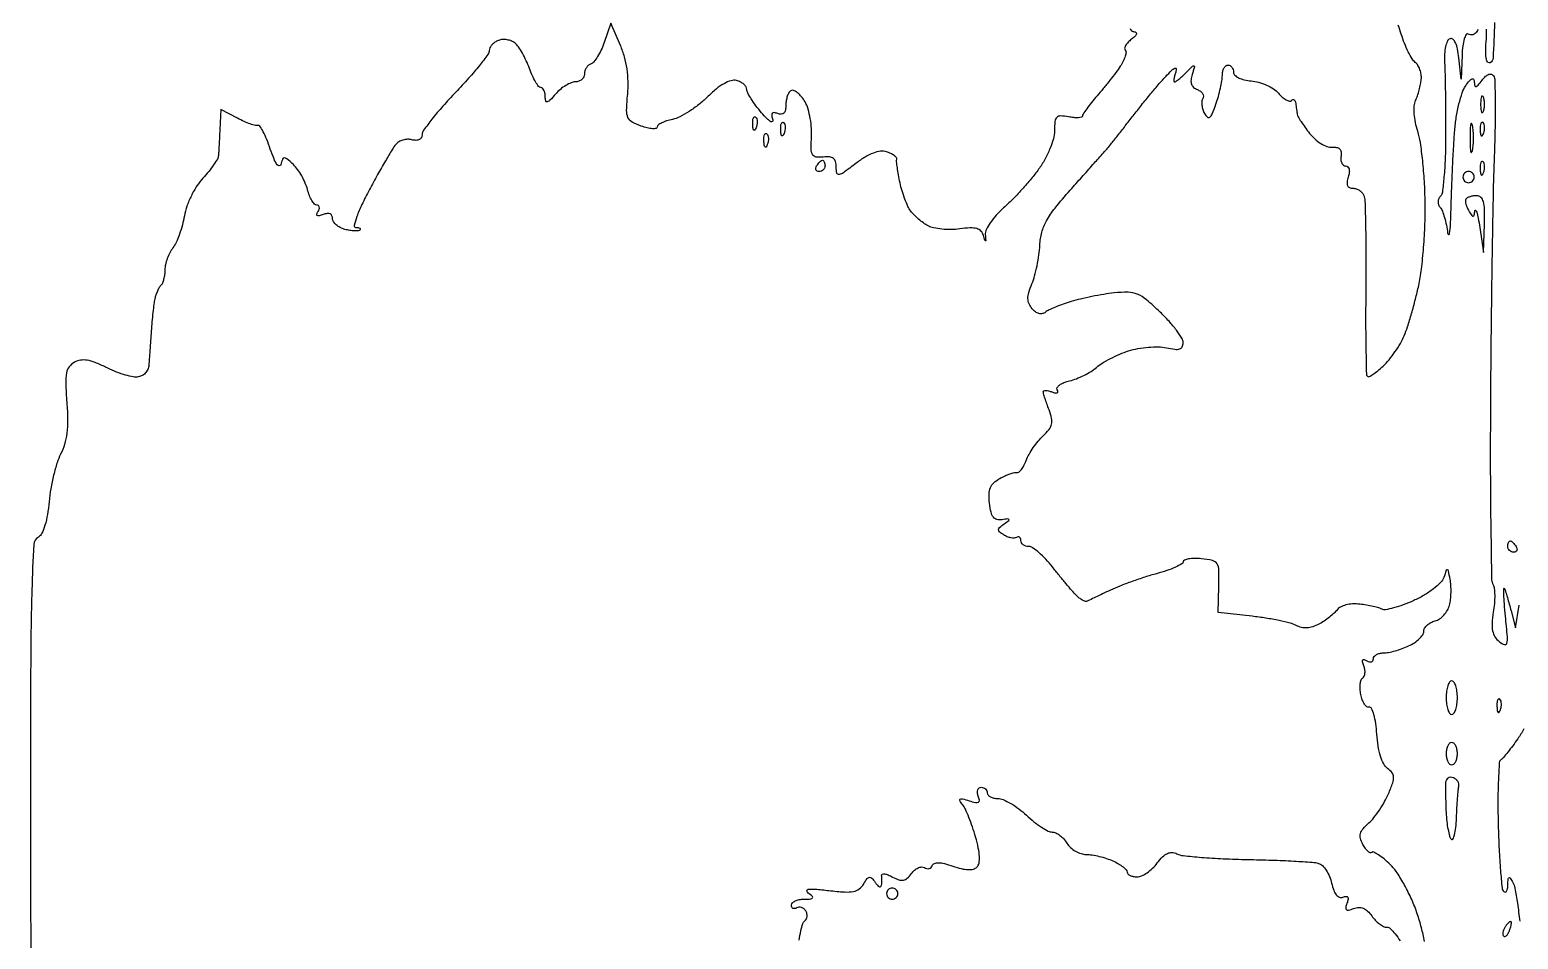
# Model space of a CAD drawing. Extents: x 0 to 102, y 0 to 135.
# Drawn here: x -0.01 to 22.49, y 35.6 to 49.35 of the extents above; entities that cross this region are included whole.
import ezdxf

# ---------------------------------------------------------------- set-up
doc = ezdxf.new("R2010")
doc.units = 0
doc.header["$MEASUREMENT"] = 0

msp = doc.modelspace()

# ---------------------------------------------------------------- linework, layer by layer
for points in [[(16.627533, 49.369774, 0.206548), (16.647213, 49.334157, 0.159505), (16.689444, 49.319109, -0.169193), (16.717541, 49.308496, -0.319056), (16.723406, 49.286154, -0.112465), (16.699818, 49.250537, -0.028105), (16.646365, 49.204994, 0.038232), (16.593972, 49.158493, 0.061664), (16.558139, 49.110895, 0.086959), (16.543117, 49.069569, 0.244868), (16.552075, 49.041125, -0.226092), (16.563778, 49.008113, -0.049371), (16.5513, 48.947395, -0.042244), (16.521262, 48.873431, -0.029516), (16.475793, 48.79569, -0.013273), (16.410985, 48.703904, -0.005712), (16.319952, 48.584837, -0.005647), (16.220085, 48.46019, -0.007432), (16.126036, 48.3489, 0.009357), (16.041357, 48.24791, 0.013138), (15.969904, 48.154461, 0.009396), (15.914443, 48.074725, 0.147797), (15.904903, 48.043382, -0.344049), (15.891273, 48.025989, -0.047548), (15.842702, 48.018732, -0.038244), (15.774399, 48.020314, -0.022323), (15.6933, 48.032094, 0.036558), (15.574932, 48.045863, 0.209443), (15.517367, 48.023522, 0.174453), (15.488646, 47.962871, 0.024209), (15.4818, 47.821556, -0.068007), (15.465302, 47.700822, -0.029789), (15.412679, 47.547774, -0.028417), (15.335555, 47.387109, -0.030781), (15.242518, 47.240643, -0.01682), (15.12985, 47.0958, -0.010368), (14.988202, 46.932813, -0.010394), (14.841313, 46.77733, -0.018299), (14.712776, 46.656034, 0.028781), (14.602596, 46.547607, 0.033612), (14.511613, 46.432453, 0.035787), (14.449632, 46.326651, 0.13813), (14.435847, 46.252525, -0.001742), (14.443532, 46.164593, -0.339004), (14.439007, 46.157534, -0.427851), (14.432492, 46.160773, -0.001922), (14.407551, 46.242289, 0.120336), (14.369693, 46.306519, 0.134865), (14.307918, 46.342761, 0.078588), (14.209011, 46.353244, 0.020522), (14.049497, 46.33848, -0.030518), (13.916532, 46.328848, -0.027454), (13.778549, 46.334867, -0.028484), (13.655335, 46.354175, -0.073369), (13.571185, 46.385741, -0.030113), (13.501842, 46.429755, -0.019772), (13.427411, 46.488156, -0.019908), (13.359215, 46.551009, -0.03576), (13.30935, 46.608459, -0.052056), (13.266702, 46.679714, -0.018444), (13.220531, 46.789398, -0.018074), (13.178329, 46.914479, -0.02028), (13.147061, 47.0376, -0.007403), (13.124025, 47.155255, -0.009582), (13.10657, 47.263845, -0.007611), (13.095146, 47.354771, -0.080509), (13.097042, 47.391994, 0.234799), (13.090397, 47.418053, 0.058605), (13.057067, 47.448659, 0.047445), (13.006109, 47.478579, 0.032202), (12.943374, 47.503035, 0.107117), (12.852426, 47.511602, 0.060002), (12.744037, 47.48515, 0.047128), (12.619594, 47.424512, 0.026006), (12.479792, 47.32895, -0.005581), (12.291206, 47.188409, -0.112034), (12.225789, 47.160277, -0.403748), (12.192463, 47.182325, -0.054772), (12.1824, 47.273909, 0.063963), (12.171971, 47.3551, 0.166262), (12.139852, 47.403592, 0.146423), (12.081549, 47.425904, 0.046045), (11.987165, 47.42427, -0.058115), (11.878505, 47.425005, -0.239428), (11.825596, 47.460651, -0.126656), (11.804037, 47.543039, -0.013109), (11.808534, 47.74519, 0.034314), (11.805603, 47.890673, 0.028502), (11.783118, 48.043874, 0.029446), (11.74601, 48.182479, 0.064985), (11.698414, 48.280945, 0.036418), (11.644379, 48.351607, 0.05424), (11.586784, 48.403856, 0.07019), (11.534361, 48.4317, 0.229316), (11.496346, 48.427781, 0.125569), (11.467396, 48.397769, 0.046874), (11.443133, 48.343999, 0.042733), (11.426569, 48.27769, 0.039866), (11.421, 48.207956, -0.048014), (11.413858, 48.133749, -0.14575), (11.390628, 48.089278, -0.196853), (11.352001, 48.072433, -0.097533), (11.298408, 48.08174, 0.058192), (11.244639, 48.095479, 0.267422), (11.215997, 48.083748, 0.20948), (11.207414, 48.049636, 0.038378), (11.223442, 47.985042, -0.295452), (11.21695, 47.960097, -0.341107), (11.193013, 47.958078, -0.056583), (11.134203, 48.006256, -0.015385), (11.052976, 48.0951, -0.016508), (10.969254, 48.1993, -0.019991), (10.898056, 48.302512, -0.018995), (10.845671, 48.392764, -0.114547), (10.831842, 48.444783, 0.136823), (10.819423, 48.484416, 0.069461), (10.784918, 48.524209, 0.060872), (10.734893, 48.558153, 0.054754), (10.676372, 48.580527, 0.138298), (10.593367, 48.578943, 0.054516), (10.487278, 48.533733, 0.042973), (10.365171, 48.450613, 0.024437), (10.232222, 48.331052, -0.027846), (10.103448, 48.216823, -0.024799), (9.957852, 48.112805, -0.025599), (9.817391, 48.032462, -0.067018), (9.70785, 47.994383, 0.027031), (9.618739, 47.971177, 0.039272), (9.543541, 47.940502, 0.044769), (9.490153, 47.907379, 0.235732), (9.4752, 47.877426, -0.357552), (9.458156, 47.856638, -0.064313), (9.404402, 47.852934, -0.044532), (9.326625, 47.864582, -0.024447), (9.234186, 47.89182, -0.042135), (9.095409, 47.953735, -0.167883), (9.033866, 48.021918, -0.110155), (9.013853, 48.130559, -0.013423), (9.029471, 48.373869, 0.029041), (9.03583, 48.567186, 0.030523), (9.01945, 48.756708, 0.031187), (8.980696, 48.938892, 0.033556), (8.920249, 49.1103), (8.774728, 49.4487), (8.674986, 49.157707, -0.025092), (8.629465, 49.043866, -0.030335), (8.575191, 48.94241, -0.031502), (8.520284, 48.864655, -0.143782), (8.475322, 48.833407, 0.097825), (8.437128, 48.811702, 0.070345), (8.404752, 48.774678, 0.06777), (8.382883, 48.728554, 0.077002), (8.3754, 48.68025, -0.114498), (8.364792, 48.634533, -0.100366), (8.334825, 48.595606, -0.093681), (8.290019, 48.569482, -0.085466), (8.237273, 48.5604, 0.098457), (8.173146, 48.547649, 0.039751), (8.093317, 48.506895, 0.037366), (8.011822, 48.447952, 0.038887), (7.941173, 48.378255, -0.010524), (7.854199, 48.282136, -0.139042), (7.813489, 48.257848, -0.426183), (7.790308, 48.271873, -0.05529), (7.7832, 48.335955, 0.046377), (7.778225, 48.389481, 0.066329), (7.763341, 48.434721, 0.086423), (7.74142, 48.46525, 0.196382), (7.715595, 48.4758, -0.234996), (7.683443, 48.491794, -0.027435), (7.637279, 48.560339, -0.028288), (7.588709, 48.653342, -0.019441), (7.543923, 48.763593, 0.021749), (7.495726, 48.880691, 0.021002), (7.437025, 48.994567, 0.021465), (7.376908, 49.090269, 0.068676), (7.326151, 49.145752, 0.076543), (7.272453, 49.177936, 0.05588), (7.20542, 49.196886, 0.055908), (7.135897, 49.200516, 0.076869), (7.074823, 49.187308, 0.058486), (7.022196, 49.159693, 0.059183), (6.977627, 49.120735, 0.065167), (6.947352, 49.07687, 0.119047), (6.9372, 49.034836, -0.162641), (6.916928, 48.974162, -0.008364), (6.788092, 48.808722, -0.012587), (6.624074, 48.615387, -0.008742), (6.4296, 48.405037, 0.010042), (6.235146, 48.193608, 0.014149), (6.071107, 47.996954, 0.010289), (5.944117, 47.828634, 0.157732), (5.922, 47.76027, -0.128971), (5.910622, 47.716893, -0.153121), (5.879872, 47.688023, -0.117392), (5.83089, 47.677262, -0.059653), (5.76804, 47.685902, 0.074352), (5.702395, 47.692976, 0.060708), (5.632604, 47.681545, 0.0622), (5.56939, 47.654231, 0.08906), (5.523179, 47.614532, 0.035), (5.471963, 47.541784, 0.003936), (5.368801, 47.367946, 0.004761), (5.249489, 47.158685, 0.003849), (5.125283, 46.93185, 0.012077), (5.011288, 46.706945, 0.024563), (4.934895, 46.524146, 0.027292), (4.894941, 46.391309, 0.485645), (4.918944, 46.3608, -0.037065), (4.954993, 46.358124, -0.104063), (4.978592, 46.34936, -0.241255), (4.986204, 46.336498, -0.214793), (4.980656, 46.321856, -0.178385), (4.954281, 46.309685, -0.030759), (4.898321, 46.308689, -0.030131), (4.829379, 46.315882, -0.022899), (4.755056, 46.331723, -0.053989), (4.683668, 46.358891, -0.061803), (4.62323, 46.399794, -0.071408), (4.582207, 46.447541, -0.142764), (4.5684, 46.494912, 0.112261), (4.558446, 46.538685, 0.181607), (4.531208, 46.5648, 0.137557), (4.486909, 46.570665, 0.056219), (4.427622, 46.555268, -0.026179), (4.366495, 46.535413, -0.196415), (4.336898, 46.539168, -0.357523), (4.329044, 46.559415, -0.059284), (4.348015, 46.600223, 0.059582), (4.365617, 46.638147, 0.127592), (4.367593, 46.670126, 0.191339), (4.354195, 46.691019, 0.156889), (4.328764, 46.6992, -0.212096), (4.29387, 46.714699, -0.049295), (4.254831, 46.767541, -0.042494), (4.21823, 46.842763, -0.030567), (4.190008, 46.93185, 0.040314), (4.156257, 47.031599, 0.027351), (4.102825, 47.13903, 0.027616), (4.03935, 47.237747, 0.048476), (3.975134, 47.310444, 0.00967), (3.875678, 47.399637, 0.179829), (3.836795, 47.414088, 0.32338), (3.810573, 47.395148, 0.027697), (3.787645, 47.310444, -0.3534), (3.762966, 47.290389, -0.248155), (3.729752, 47.307827, -0.05388), (3.682611, 47.395532, -0.014151), (3.626747, 47.5452, 0.014396), (3.572802, 47.689512, 0.023891), (3.518144, 47.807353, 0.020766), (3.468276, 47.893728, 0.360905), (3.439514, 47.903036, -0.162045), (3.403834, 47.900948, -0.017994), (3.324762, 47.925307, -0.020422), (3.230359, 47.962537, -0.015191), (3.129314, 48.010958), (2.8764, 48.141745), (2.86371, 47.843473, -0.001291), (2.858231, 47.722071, -0.0014), (2.852263, 47.603944, -0.001315), (2.846598, 47.502731, -0.006828), (2.84256, 47.446906, -0.110397), (2.826021, 47.394511, -0.019358), (2.770369, 47.306601, -0.020168), (2.695604, 47.206896, -0.016905), (2.608683, 47.107301, 0.045374), (2.518268, 46.990965, 0.028098), (2.433134, 46.840117, 0.02807), (2.36529, 46.680318, 0.044531), (2.327615, 46.536599, -0.02362), (2.297637, 46.399057, -0.020502), (2.253622, 46.258183, -0.021007), (2.203127, 46.13387, -0.055199), (2.153873, 46.051353, 0.044539), (2.108447, 45.978801, 0.0304), (2.06968, 45.889508, 0.030701), (2.042646, 45.79806, 0.052746), (2.033091, 45.71925, -0.029686), (2.027724, 45.647461, -0.03052), (2.013904, 45.577487, -0.032053), (1.994408, 45.518676, -0.100642), (1.971551, 45.484151, 0.067063), (1.946703, 45.451564, 0.024653), (1.920532, 45.399819, 0.023912), (1.897159, 45.339761, 0.02643), (1.880506, 45.279701, 0.020667), (1.866619, 45.201746, 0.005615), (1.851162, 45.077465, 0.005672), (1.836795, 44.935936, 0.005866), (1.825822, 44.7957, -0.000491), (1.816232, 44.653502, -0.000441), (1.806013, 44.506078, -0.000442), (1.796608, 44.373776, -0.001388), (1.789967, 44.284953, -0.078154), (1.773102, 44.214011, -0.093292), (1.735751, 44.156429, -0.096016), (1.681016, 44.117528, -0.088038), (1.614, 44.100358, -0.072517), (1.530575, 44.106173, -0.021632), (1.406845, 44.138774, -0.0212), (1.269379, 44.18791, -0.021454), (1.137125, 44.248337, 0.022398), (0.980206, 44.319675, 0.055192), (0.858475, 44.353579, 0.075493), (0.75758, 44.354654, 0.088065), (0.666577, 44.324929, 0.110092), (0.587228, 44.25663, 0.113663), (0.545536, 44.161857, 0.056351), (0.533863, 44.007549, 0.009755), (0.550447, 43.714797, -0.016241), (0.56176, 43.455589, -0.032526), (0.550721, 43.250956, -0.040382), (0.516585, 43.082241, -0.050916), (0.457214, 42.9345, 0.044129), (0.403088, 42.804909, 0.017403), (0.35099, 42.618585, 0.017064), (0.30835, 42.412183, 0.020455), (0.282892, 42.215445, -0.019775), (0.258039, 42.021322, -0.032031), (0.219965, 41.859379, -0.036802), (0.173283, 41.738493, -0.155868), (0.120972, 41.682492, 0.257938), (0.049701, 41.567725, 0.005456), (0.022124, 40.87756, 0.006347), (0.004107, 39.774441, 0.000909), (0, 37.515896, 0.001338), (0.004899, 35.68561, 0.003983), (0.0216, 34.431692, 0.000938)], [(21.07582, 35.57116, 0.019291), (21.03007, 35.77813, 0.017236), (20.96701, 35.988994, 0.023941), (20.88319, 36.203237, 0.02045), (20.775166, 36.420344, 0.020948), (20.660457, 36.609777, 0.053593), (20.558077, 36.732955, 0.018264), (20.464728, 36.817125, 0.029533), (20.378856, 36.880814, 0.02969), (20.308534, 36.921055, 0.321924), (20.278059, 36.916059, -0.30514), (20.254195, 36.911394, -0.084134), (20.220248, 36.933016, -0.055268), (20.181632, 36.976571, -0.030896), (20.144377, 37.036906, -0.058872), (20.108741, 37.12776, -0.132029), (20.109209, 37.201279, -0.110031), (20.147406, 37.273225, -0.033971), (20.233798, 37.361402, 0.04185), (20.310673, 37.442375, 0.020654), (20.394834, 37.556722, 0.020337), (20.472913, 37.683358, 0.027916), (20.53183, 37.803471, 0.014955), (20.595555, 37.967621, 0.094865), (20.608983, 38.055731, 0.16014), (20.585071, 38.120133, 0.06668), (20.517348, 38.185087, -0.116653), (20.45938, 38.252916, -0.043221), (20.411481, 38.369935, -0.036141), (20.375616, 38.523187, -0.022961), (20.355172, 38.705417, 0.019631), (20.338244, 38.865943, 0.033156), (20.309969, 38.998208, 0.037229), (20.275803, 39.091422, 0.350846), (20.240349, 39.109441, -0.222885), (20.204086, 39.118082, -0.078639), (20.167085, 39.158499, -0.059348), (20.134887, 39.222553, -0.039608), (20.113117, 39.30181, -0.033318), (20.102831, 39.38552, -0.042751), (20.105141, 39.463053, -0.048645), (20.118381, 39.524435, -0.178757), (20.142451, 39.555228, 0.157751), (20.165127, 39.581917, 0.075159), (20.176014, 39.626148, 0.063063), (20.174137, 39.680285, 0.051494), (20.159028, 39.736288, -0.027269), (20.13984, 39.795803, -0.201774), (20.143934, 39.82468, -0.351806), (20.164297, 39.832233, -0.058114), (20.205023, 39.813185, 0.067825), (20.242912, 39.79635, 0.141514), (20.274926, 39.796301, 0.190665), (20.295991, 39.812531, 0.135202), (20.304, 39.841607, -0.166258), (20.315688, 39.875785, -0.095322), (20.348748, 39.904882, -0.07624), (20.398067, 39.92455, -0.05688), (20.456334, 39.9312, 0.048776), (20.530576, 39.93846, 0.019114), (20.630808, 39.962264, 0.018704), (20.738021, 39.996465, 0.022147), (20.836374, 40.03695, 0.038007), (20.92356, 40.085804, 0.044703), (20.997385, 40.145027, 0.05034), (21.048671, 40.205328, 0.15072), (21.06474, 40.25637, -0.132528), (21.077653, 40.30315, -0.072857), (21.11518, 40.349718, -0.064256), (21.170424, 40.389048, -0.058713), (21.235525, 40.414529, 0.085993), (21.304195, 40.445802, 0.056971), (21.36989, 40.50258, 0.055506), (21.422892, 40.574765, 0.069248), (21.454037, 40.651804, 0.034549), (21.469807, 40.740051, 0.020681), (21.476879, 40.846402, 0.020655), (21.475141, 40.95336, 0.033497), (21.463852, 41.043545, 0.004374), (21.437627, 41.172751, 0.278048), (21.422476, 41.18897, 0.392794), (21.405826, 41.180481, 0.006174), (21.367301, 41.070997, -0.116032), (21.31882, 40.993155, -0.03218), (21.209761, 40.897812, -0.030657), (21.068592, 40.802725, -0.027885), (20.912412, 40.722265, -0.016259), (20.754497, 40.657825, -0.022284), (20.608365, 40.610957, -0.019934), (20.487288, 40.583125, -0.180611), (20.434726, 40.592218, 0.063537), (20.387599, 40.61224, 0.013913), (20.302012, 40.633823, 0.014272), (20.200901, 40.653338, 0.01327), (20.096361, 40.667599, 0.040879), (19.988621, 40.670544, 0.048322), (19.887888, 40.655222, 0.054801), (19.80559, 40.624525, 0.117667), (19.754135, 40.581118, -0.047172), (19.708372, 40.529988, -0.020119), (19.638446, 40.47034, -0.019694), (19.558233, 40.412269, -0.024454), (19.47915, 40.365042, -0.043957), (19.385924, 40.325452, -0.063981), (19.298256, 40.30896, -0.070046), (19.215437, 40.315742, -0.067559), (19.136606, 40.345098, 0.059512), (19.046762, 40.380206, 0.011765), (18.878143, 40.419705, 0.012312), (18.67838, 40.456458, 0.011167), (18.470451, 40.484698), (17.956489, 40.542846), (17.966995, 40.934973, 0.012117), (17.967631, 41.184326, 0.13626), (17.939348, 41.278234, 0.199297), (17.870437, 41.326805, 0.031112), (17.70255, 41.35361, 0.024372), (17.597161, 41.358608, 0.040225), (17.508367, 41.351333, 0.049677), (17.4455, 41.334512, 0.312103), (17.4276, 41.30863, -0.273342), (17.40786, 41.275219, -0.020491), (17.309557, 41.226206, -0.023808), (17.179744, 41.175267, -0.015534), (17.02575, 41.128429, 0.011526), (16.850272, 41.076589, 0.008068), (16.654964, 41.010468, 0.008145), (16.469799, 40.941012, 0.016769), (16.3278, 40.879516, 0.000442), (16.210484, 40.823841, 0.000572), (16.102925, 40.772528, 0.000431), (16.012847, 40.729333, 0.005098), (15.97807, 40.71218, -0.193905), (15.949616, 40.709746, -0.049872), (15.906245, 40.72795, -0.043261), (15.857049, 40.760429, -0.032437), (15.80887, 40.803967, -0.014624), (15.748816, 40.869491, -0.003801), (15.656156, 40.978387, -0.003862), (15.552418, 41.104159, -0.003934), (15.451284, 41.230744, 0.021803), (15.350009, 41.348612, 0.027325), (15.245835, 41.448167, 0.027417), (15.151954, 41.520023, 0.150741), (15.091734, 41.5386, -0.074634), (15.046826, 41.545341, -0.088561), (15.008726, 41.564918, -0.100666), (14.983256, 41.594026, -0.130274), (14.9742, 41.628193, 0.080793), (14.969139, 41.659306, 0.15914), (14.954375, 41.679215, 0.183592), (14.932406, 41.684917, 0.111548), (14.906711, 41.676075, -0.132492), (14.872039, 41.665724, -0.055109), (14.822956, 41.669828, -0.04929), (14.768361, 41.686242, -0.045282), (14.716361, 41.713382, -0.030571), (14.652058, 41.76053, -0.229183), (14.63686, 41.793982, -0.211868), (14.65314, 41.828407, -0.026134), (14.7204, 41.880528, 0.008601), (14.790448, 41.930981, 0.36112), (14.794485, 41.94775, 0.319777), (14.778311, 41.956481, 0.007713), (14.689216, 41.943978, -0.098134), (14.611306, 41.947157, -0.17214), (14.557871, 41.981966, -0.108018), (14.522703, 42.057197, -0.02695), (14.499847, 42.191798, -0.034349), (14.493417, 42.332592, -0.093653), (14.514101, 42.429733, -0.109591), (14.56627, 42.503608, -0.057876), (14.657931, 42.569322, -0.020339), (14.73522, 42.608165, -0.024466), (14.810857, 42.638034, -0.024253), (14.875819, 42.656622, -0.127572), (14.912608, 42.655754, 0.249464), (14.942981, 42.662278, 0.053479), (14.981515, 42.702546, 0.044051), (15.02101, 42.764368, 0.029291), (15.055476, 42.841157, -0.038537), (15.097913, 42.931216, -0.021662), (15.162248, 43.03367, -0.021512), (15.236592, 43.132067, -0.03269), (15.310044, 43.210061, 0.037376), (15.39926, 43.306589, 0.112337), (15.437856, 43.386981, 0.11112), (15.438084, 43.476683, 0.036147), (15.399826, 43.604392, -0.006124), (15.36642, 43.695604, -0.007989), (15.338223, 43.779889, -0.006152), (15.316693, 43.850853, -0.070683), (15.3126, 43.879659, -0.326896), (15.3226, 43.89332, -0.0856), (15.351168, 43.897236, -0.053993), (15.393537, 43.89116, -0.029031), (15.443894, 43.87512, 0.037728), (15.491744, 43.86079, 0.145519), (15.522349, 43.863042, 0.32091), (15.533105, 43.879201, 0.130689), (15.525034, 43.905889, -0.276467), (15.524536, 43.941181, -0.102956), (15.55897, 43.979617, -0.064917), (15.624087, 44.015651, -0.035856), (15.71099, 44.042923, 0.035339), (15.813736, 44.07505, 0.022937), (15.927445, 44.12577, 0.023064), (16.034446, 44.18584, 0.039998), (16.1163, 44.246482, -0.042646), (16.203425, 44.310319, -0.018419), (16.329076, 44.380647, -0.018068), (16.469066, 44.446091, -0.022825), (16.603043, 44.495837, -0.033031), (16.743179, 44.530703, -0.024363), (16.901775, 44.551291, -0.024808), (17.054249, 44.555985, -0.049383), (17.174093, 44.541836, 0.021508), (17.301636, 44.519522, 0.104657), (17.374384, 44.525235, 0.204388), (17.413144, 44.557235, 0.119927), (17.4276, 44.616637, 0.139597), (17.407691, 44.686556, 0.021759), (17.325962, 44.806453, 0.022792), (17.21408, 44.942732, 0.018093), (17.081597, 45.079589, 0.016017), (16.871807, 45.268631, 0.076512), (16.734645, 45.352475, 0.095537), (16.593571, 45.381872, 0.032543), (16.383647, 45.371343, 0.01227), (16.227338, 45.34936, 0.008004), (16.048105, 45.316695, 0.008051), (15.874244, 45.279206, 0.015209), (15.7356, 45.242487, 0.012938), (15.615309, 45.203266, 0.013431), (15.498713, 45.158321, 0.013228), (15.400105, 45.114139, 0.055194), (15.344975, 45.079731, -0.116389), (15.298535, 45.058066, -0.116569), (15.247337, 45.059465, -0.096514), (15.19466, 45.085031, -0.058517), (15.144329, 45.13298, -0.068911), (15.097208, 45.208962, -0.102392), (15.080677, 45.285229, -0.076193), (15.093961, 45.377674, -0.024476), (15.14081, 45.508546, 0.031819), (15.181425, 45.62748, 0.015807), (15.218362, 45.782537, 0.015622), (15.246632, 45.946243, 0.022105), (15.260742, 46.093449, -0.051894), (15.291199, 46.288307, -0.061556), (15.360553, 46.461094, -0.043392), (15.489993, 46.653837, -0.012906), (15.719772, 46.924477, 0.000319), (15.896979, 47.122851, 0.000378), (16.064152, 47.310516, 0.000328), (16.205016, 47.469099, 0.002414), (16.271872, 47.5452, 0.009381), (16.332216, 47.617248, 0.001963), (16.435035, 47.745825, 0.002059), (16.553159, 47.896002, 0.001946), (16.672287, 48.049979, -0.005239), (16.798066, 48.210358, -0.004245), (16.936233, 48.379812, -0.004291), (17.066316, 48.533905, -0.011081), (17.163573, 48.642179, -0.010458), (17.255551, 48.736103, -0.09041), (17.303894, 48.768795, -0.533704), (17.321804, 48.757411, -0.088541), (17.314279, 48.70845, 0.019205), (17.297287, 48.651663, 0.03457), (17.288435, 48.60389, 0.043033), (17.287474, 48.569684, 0.397347), (17.297312, 48.5604, 0.160254), (17.317056, 48.566895, 0.011437), (17.363374, 48.602731, 0.015174), (17.41737, 48.649302, 0.010837), (17.475019, 48.704504, -0.004033), (17.56924, 48.797218, -0.287666), (17.589756, 48.801571, -0.395161), (17.597789, 48.785639, -0.005418), (17.56314, 48.672223, 0.051491), (17.54615, 48.590277, 0.108971), (17.553588, 48.52618, 0.129453), (17.585736, 48.478176, 0.089443), (17.641941, 48.444116, -0.067373), (17.689576, 48.418034, -0.097965), (17.721786, 48.382758, -0.123152), (17.733722, 48.344121, -0.153213), (17.724483, 48.307868, 0.112986), (17.710039, 48.265498, 0.053913), (17.710281, 48.20762, 0.049518), (17.723819, 48.144371, 0.050139), (17.749495, 48.085298, 0.073194), (17.79361, 48.028023, 0.377112), (17.830418, 48.026288, 0.129186), (17.867922, 48.076692, 0.011831), (17.923273, 48.224152, 0.015365), (17.960226, 48.341649, 0.013717), (17.991445, 48.465704, 0.013902), (18.013336, 48.578733, 0.040899), (18.0198, 48.657624, -0.052063), (18.026055, 48.717532, -0.071951), (18.044651, 48.768206, -0.091926), (18.072112, 48.802254, -0.179065), (18.1044, 48.8142, -0.127872), (18.136663, 48.805812, -0.100743), (18.164149, 48.782209, -0.089367), (18.182628, 48.746902, -0.076128), (18.189, 48.705295, 0.208783), (18.208175, 48.661375, 0.074322), (18.265969, 48.621911, 0.056802), (18.351919, 48.591772, 0.036949), (18.456069, 48.57604, -0.049548), (18.568839, 48.556094, -0.037696), (18.686802, 48.513109, -0.038643), (18.792263, 48.455216, -0.069375), (18.866508, 48.390384, 0.033685), (18.925423, 48.331043, 0.053385), (18.983878, 48.289752, 0.071816), (19.033356, 48.270849, 0.257193), (19.064739, 48.279939, -0.125836), (19.086431, 48.292796, -0.222295), (19.106591, 48.289691, -0.157072), (19.122168, 48.269986, -0.062731), (19.130175, 48.2361, 0.003012), (19.134997, 48.193515, 0.002326), (19.14075, 48.147147, 0.002351), (19.146528, 48.103888, 0.005633), (19.151325, 48.071882, 0.092202), (19.16472, 48.03448, 0.011251), (19.210458, 47.959929, 0.013026), (19.269657, 47.873182, 0.010406), (19.337779, 47.78277, 0.043663), (19.417094, 47.698275, 0.043915), (19.509734, 47.629017, 0.047672), (19.601324, 47.583762, 0.11312), (19.676179, 47.573338, -0.060172), (19.747673, 47.570958, -0.155746), (19.793309, 47.548206, -0.169175), (19.815063, 47.50475, -0.07396), (19.813841, 47.43945, 0.060891), (19.811307, 47.382819, 0.090258), (19.8239, 47.33489, 0.117737), (19.849173, 47.303079, 0.16781), (19.882992, 47.2914, -0.190842), (19.916152, 47.278265, -0.146697), (19.935854, 47.244266, -0.092047), (19.938566, 47.19037, -0.043538), (19.9233, 47.1222, 0.042075), (19.905911, 47.045601, 0.133442), (19.912467, 46.993922, 0.193046), (19.941795, 46.963851, 0.104501), (19.993148, 46.953, -0.081435), (20.043549, 46.944736, -0.065723), (20.092864, 46.920531, -0.066485), (20.133665, 46.884724, -0.088052), (20.159112, 46.842468, -0.084313), (20.175714, 46.759796, -0.002232), (20.18527, 46.384968, -0.004621), (20.190476, 45.943204, -0.003138), (20.188598, 45.440234, 0.002687), (20.18629, 44.942413, 0.004295), (20.190258, 44.517177, 0.001034), (20.197673, 44.146284, 0.193186), (20.212408, 44.111792, 0.322007), (20.237679, 44.107653, 0.027385), (20.298284, 44.141987, 0.028184), (20.372308, 44.19557, 0.017472), (20.453161, 44.266176, 0.033709), (20.539431, 44.358667, 0.019888), (20.630103, 44.479575, 0.019844), (20.711412, 44.608122, 0.031894), (20.769029, 44.724253, 0.021193), (20.819426, 44.860453, 0.007636), (20.879843, 45.058033, 0.007558), (20.939528, 45.276778, 0.008901), (20.989195, 45.485653, 0.024403), (21.030077, 45.728398, 0.010215), (21.062409, 46.058518, 0.010078), (21.082696, 46.413777, 0.01289), (21.086337, 46.7415, 0.011258), (21.074645, 47.05581, 0.011119), (21.048796, 47.370583, 0.011045), (21.013967, 47.644962, 0.041412), (20.974219, 47.81386, -0.029208), (20.939287, 47.947591, -0.032112), (20.921543, 48.080315, -0.034791), (20.921642, 48.197007, -0.087632), (20.942202, 48.27916, 0.025109), (20.96982, 48.3504, 0.015052), (20.995739, 48.437405, 0.015055), (21.016362, 48.525756, 0.025248), (21.027656, 48.601133, 0.060569), (21.026051, 48.671645, 0.049677), (21.007906, 48.744835, 0.051553), (20.976965, 48.809663, 0.086289), (20.937223, 48.854933, -0.086535), (20.889198, 48.909692, -0.021101), (20.830855, 49.015193, -0.020998), (20.77335, 49.143633, -0.019555), (20.72531, 49.2795, 0.010308), (20.680018, 49.415545, 0.011551)], [(21.881837, 49.35328, -0.080893), (21.868247, 49.32042, -0.090427), (21.841975, 49.291294, -0.095498), (21.807584, 49.273994, -0.099685), (21.770473, 49.271133, -0.108373), (21.736354, 49.283113, 0.417968), (21.705136, 49.275532, 0.063713), (21.676556, 49.210404, 0.040928), (21.65443, 49.103693, 0.020915), (21.643378, 48.967243), (21.629157, 48.6027), (21.595659, 48.925194, 0.024097), (21.575292, 49.058433, 0.058783), (21.544356, 49.152636, 0.102886), (21.5057, 49.204579, 0.270125), (21.461831, 49.213394, 0.204256), (21.422574, 49.178099, 0.053494), (21.394645, 49.096194, 0.043055), (21.379249, 48.983416, 0.026082), (21.379589, 48.848601, -0.008183), (21.386431, 48.670098, -0.002058), (21.39162, 48.379098, -0.0021), (21.394786, 48.046338, -0.002116), (21.395144, 47.7144, -0.00889), (21.388579, 47.400788, -0.012802), (21.370738, 47.123769, -0.008556), (21.34623, 46.895653, -0.164581), (21.315618, 46.832343, 0.094456), (21.290326, 46.794426, 0.09835), (21.281227, 46.750407, 0.094711), (21.289558, 46.704903, 0.08087), (21.314301, 46.662803, -0.082594), (21.34584, 46.608716, -0.020729), (21.378225, 46.511526, -0.020597), (21.406429, 46.395775, -0.019447), (21.425649, 46.27586, 0.280347), (21.44067, 46.256771, 0.480409), (21.455775, 46.26579, 0.022479), (21.469376, 46.413407, 0.005531), (21.478112, 46.6569, -0.003185), (21.487314, 46.951978, -0.002331), (21.50114, 47.279366, -0.002355), (21.517141, 47.589333, -0.005216), (21.532924, 47.825532, -0.020557), (21.556887, 48.027222, -0.020474), (21.597355, 48.226539, -0.020824), (21.646998, 48.397318, -0.071743), (21.698872, 48.500006, -0.017325), (21.758155, 48.578694, -0.118592), (21.796377, 48.608018, -0.40343), (21.819383, 48.599657, -0.108849), (21.829491, 48.558074, 0.052523), (21.83641, 48.50369, 0.415474), (21.855936, 48.491671, 0.159114), (21.887806, 48.511271, 0.013779), (21.948269, 48.586613, -0.039491), (22.000196, 48.64491, -0.100482), (22.047852, 48.675048, -0.171756), (22.087807, 48.675984, -0.176923), (22.118865, 48.651529, -0.13324), (22.139395, 48.582392, -0.003516), (22.144788, 48.259531, -0.007146), (22.143021, 47.877416, -0.0048), (22.13057, 47.440917, 0.004517), (22.113076, 46.839556, 0.001182), (22.09601, 45.874539, 0.001201), (22.081812, 44.775395, 0.001229), (22.073025, 43.684726, 0.001981), (22.071363, 42.668665, 0.00314), (22.078852, 41.798349, 0.000744), (22.091315, 41.037245, 0.134735), (22.113562, 40.961509, -0.114979), (22.13187, 40.907108, -0.022073), (22.137268, 40.80244, -0.022459), (22.132565, 40.677146, -0.019036), (22.116637, 40.5456, 0.023855), (22.098214, 40.380098, 0.066288), (22.10629, 40.263601, 0.090594), (22.141808, 40.175267, 0.078934), (22.207652, 40.100274, 0.085253), (22.283767, 40.056427, 0.44847), (22.321319, 40.076487, 0.079992), (22.328909, 40.174397, 0.004303), (22.300596, 40.485056, -0.004818), (22.283686, 40.672731, -0.010732), (22.275264, 40.815903, -0.017439), (22.275055, 40.902317, -0.808872), (22.28496, 40.9041, -0.020945), (22.302344, 40.855991, -0.004323), (22.32865, 40.769797, -0.004538), (22.35745, 40.669071, -0.004261), (22.385048, 40.5657), (22.450496, 40.3119), (22.507343, 40.6503, -0.021925)], [(22.134527, 49.459402, -0.003232), (22.112899, 48.922168, -0.247506), (22.070618, 48.850331, -0.359605), (22.035227, 48.855204, -0.137627), (22.011035, 48.902828, -0.052188), (22.001602, 49.004854, -0.014999), (22.008283, 49.163511, 0.01606), (22.015938, 49.355002, 0.075463)], [(22.57616, 38.783293, -0.036105), (22.487029, 38.633667, -0.007836), (22.410625, 38.527789, -0.009472), (22.33551, 38.430946, -0.008282), (22.269624, 38.351961, -0.061929), (22.233501, 38.319286, 0.227672), (22.207448, 38.27287, 0.005039), (22.193276, 38.009113, 0.010415), (22.186099, 37.694062, 0.006726), (22.190297, 37.329115, 0.005811), (22.203686, 36.963232, 0.008782), (22.224633, 36.645161, 0.004308), (22.249281, 36.377837, 0.172903), (22.274122, 36.325478, 0.229307), (22.297011, 36.317521, 0.229337), (22.317449, 36.330538, 0.09841), (22.331828, 36.369136, 0.036155), (22.336973, 36.42735, -0.01079), (22.340251, 36.514854, -0.275449), (22.353111, 36.533791, -0.372479), (22.372011, 36.528428, -0.014852), (22.412506, 36.4626, -0.086479), (22.44392, 36.376346, -0.007844), (22.480803, 36.149316, -0.009986), (22.515361, 35.875167, -0.007648)], [(11.623091, 35.591963, -0.022331), (11.647259, 35.729665, -0.020503), (11.676472, 35.839747, -0.161874), (11.706789, 35.882091, 0.118111), (11.73063, 35.909988, 0.092763), (11.741928, 35.948258, 0.085172), (11.739023, 35.990991, 0.079106), (11.722093, 36.031521, 0.081097), (11.693612, 36.064296, 0.091814), (11.657301, 36.084627, 0.10071), (11.618929, 36.08951, 0.120427), (11.584354, 36.078287, -0.090666), (11.554293, 36.066533, -0.169366), (11.528734, 36.07023, -0.176081), (11.511676, 36.088799, -0.098926), (11.5056, 36.119207, -0.199818), (11.519892, 36.153542, -0.08431), (11.561515, 36.182863, -0.064699), (11.623089, 36.203012, -0.045087), (11.69595, 36.210095, 0.011612), (11.799366, 36.213202, 0.231407), (11.826237, 36.228164, 0.386629), (11.823143, 36.251843, 0.021683), (11.7594, 36.30128, -0.228609), (11.740206, 36.336, -0.394341), (11.759784, 36.359446, -0.052595), (11.861664, 36.361355, -0.007387), (12.071219, 36.340091, 0.012951), (12.308936, 36.318638, 0.062588), (12.444063, 36.326879, 0.113353), (12.531731, 36.365156, 0.100623), (12.598421, 36.439257, -0.022379), (12.651177, 36.520311, -0.206666), (12.686274, 36.541419, -0.251327), (12.72136, 36.528269, -0.032605), (12.771757, 36.4626, 0.035061), (12.805201, 36.419461, 0.107117), (12.835007, 36.397828, 0.267625), (12.855927, 36.400109, 0.204339), (12.867923, 36.4203, 0.019449), (12.87144, 36.457589, 0.013646), (12.872616, 36.499751, 0.013794), (12.871522, 36.540245, 0.027817), (12.868011, 36.571973, -0.377028), (12.87877, 36.589315, -0.11563), (12.912176, 36.591463, -0.055991), (12.966796, 36.575881, -0.025413), (13.034126, 36.544136, 0.03867), (13.129915, 36.502035, 0.129781), (13.197663, 36.496694, 0.141557), (13.255748, 36.525522, 0.049413), (13.318599, 36.595737, -0.055886), (13.366275, 36.647634, -0.071382), (13.42076, 36.682835, -0.08705), (13.473374, 36.696685, -0.160692), (13.51594, 36.686498, 0.087435), (13.552603, 36.67189, 0.117213), (13.588246, 36.672911, 0.128957), (13.617223, 36.689444, 0.119071), (13.635412, 36.718536, -0.226059), (13.666419, 36.750745, -0.098309), (13.726482, 36.76067, -0.056193), (13.817913, 36.747366, -0.019671), (13.945147, 36.708552, 0.024138), (14.073732, 36.670578, 0.050824), (14.176737, 36.656342, 0.069964), (14.255643, 36.664573, 0.136277), (14.310323, 36.695483, 0.154019), (14.341273, 36.754966, 0.055248), (14.347429, 36.851413, 0.040119), (14.330778, 36.981987, 0.017959), (14.289102, 37.150144, 0.012671), (14.241921, 37.300429, 0.0132), (14.187774, 37.446074, 0.012975), (14.134472, 37.569287, 0.054808), (14.092901, 37.638053, -0.02811), (14.051747, 37.698592, -0.41743), (14.057486, 37.721063, -0.200492), (14.090659, 37.725539, -0.011432), (14.191781, 37.695971, 0.020147), (14.289017, 37.66937, 0.179104), (14.332317, 37.674929, 0.320278), (14.347116, 37.704153, 0.053861), (14.330116, 37.768368, -0.061943), (14.317569, 37.819051, -0.108362), (14.321736, 37.861898, -0.150917), (14.341514, 37.890053, -0.166215), (14.372949, 37.9008, -0.089132), (14.408705, 37.894375, -0.095054), (14.43909, 37.875949, -0.099889), (14.459418, 37.848475, -0.109914), (14.4666, 37.8162, 0.182637), (14.478803, 37.783907, 0.09087), (14.513674, 37.756451, 0.070774), (14.565534, 37.737849, 0.05082), (14.626853, 37.7316, -0.103656), (14.706578, 37.714893, -0.02953), (14.819842, 37.657046, -0.028378), (14.943014, 37.574937, -0.026668), (15.0588, 37.4778, 0.01975), (15.171417, 37.380637, 0.023553), (15.285122, 37.298554, 0.023249), (15.385833, 37.239318, 0.121896), (15.44773, 37.224, -0.113398), (15.500245, 37.211935, -0.049445), (15.561568, 37.174297, -0.045474), (15.621528, 37.11953, -0.045405), (15.670633, 37.0548, 0.069905), (15.724916, 36.990069, 0.05241), (15.800242, 36.935302, 0.053061), (15.884048, 36.898087, 0.07813), (15.96347, 36.8856, -0.039859), (16.050582, 36.878645, -0.019956), (16.158955, 36.85676, -0.019677), (16.269936, 36.825025, -0.027422), (16.366119, 36.78742, -0.025457), (16.448631, 36.744629, -0.034096), (16.518303, 36.697219, -0.036304), (16.56817, 36.651846, -0.192314), (16.5816, 36.61822, 0.198739), (16.592829, 36.591086, 0.085605), (16.625404, 36.568062, 0.065581), (16.673642, 36.552424, 0.045664), (16.73072, 36.5472, 0.106533), (16.799045, 36.561925, 0.043702), (16.882163, 36.608623, 0.040657), (16.965762, 36.676295, 0.04125), (17.036868, 36.756299, -0.033492), (17.117494, 36.849897, -0.087952), (17.189498, 36.901009, -0.122908), (17.259265, 36.914953, -0.105242), (17.331897, 36.895861, 0.090231), (17.427478, 36.867674, 0.00653), (17.702725, 36.841795, 0.008976), (18.033996, 36.820986, 0.006664), (18.4005, 36.809455, -0.003909), (18.767308, 36.799937, -0.005248), (19.099499, 36.785225, -0.003684), (19.377228, 36.76795, -0.054378), (19.47327, 36.750658, -0.122522), (19.531826, 36.716302, -0.052247), (19.590191, 36.645866, -0.04743), (19.639619, 36.553812, -0.045475), (19.671653, 36.452796, 0.032131), (19.702977, 36.344045, 0.083563), (19.742723, 36.273227, 0.139813), (19.789712, 36.240047, 0.177683), (19.842424, 36.240823, -0.065026), (19.890524, 36.252417, -0.279973), (19.916049, 36.240422, -0.202648), (19.922231, 36.207509, -0.038062), (19.904304, 36.147504, 0.038103), (19.884446, 36.081016, 0.28855), (19.895107, 36.051606, 0.233671), (19.929124, 36.044636, 0.027353), (20.00507, 36.069108, -0.083807), (20.080447, 36.084323, -0.105786), (20.15029, 36.071699, -0.09224), (20.215765, 36.0294, -0.050605), (20.278355, 35.956895, 0.038781), (20.332225, 35.891429, 0.040439), (20.394861, 35.836059, 0.043864), (20.456639, 35.797722, 0.117467), (20.506687, 35.7858, -0.191925), (20.558673, 35.765082, -0.034313), (20.630797, 35.68668, -0.032722), (20.706999, 35.577582, -0.024379)]]:
    msp.add_lwpolyline(points, format="xyb")
for points in [[(21.967429, 48.32775, 0.174857), (21.951585, 48.345464, 0.447206), (21.937293, 48.340308, 0.078554), (21.927397, 48.297416, 0.017491), (21.924758, 48.222, 0.017491), (21.927397, 48.146584, 0.078554), (21.937293, 48.103692, 0.447206), (21.951585, 48.098536, 0.174857), (21.967429, 48.11625, 0.057986), (21.980655, 48.164473, 0.037979), (21.985031, 48.222, 0.037979), (21.980655, 48.279527, 0.057986)], [(10.964513, 48.029888, -0.126455), (10.980861, 48.002229, -0.060344), (10.987558, 47.961172, -0.05415), (10.984392, 47.914003, -0.051402), (10.971191, 47.867737, -0.054073), (10.952448, 47.832487, -0.470617), (10.93703, 47.831028, -0.168741), (10.925074, 47.855711, -0.018894), (10.920079, 47.91885, -0.028489), (10.921009, 47.977747, -0.077125), (10.930376, 48.018354, -0.208169), (10.945997, 48.033797, -0.296942)], [(11.387513, 47.945288, -0.126455), (11.403861, 47.917629, -0.060344), (11.410558, 47.876572, -0.05415), (11.407392, 47.829403, -0.051402), (11.394191, 47.783137, -0.054073), (11.375448, 47.747887, -0.470617), (11.36003, 47.746428, -0.168741), (11.348074, 47.771111, -0.018894), (11.343079, 47.83425, -0.028489), (11.344009, 47.893147, -0.077125), (11.353376, 47.933754, -0.208169), (11.368997, 47.949197, -0.296942)], [(21.801905, 47.90475, 0.142433), (21.788475, 47.930978, 0.611425), (21.776012, 47.927354, 0.039503), (21.767447, 47.850732, 0.008087), (21.765242, 47.7144, 0.008087), (21.767447, 47.578068, 0.039503), (21.776012, 47.501446, 0.611425), (21.788475, 47.497822, 0.142433), (21.801905, 47.52405, 0.029693), (21.813319, 47.61074, 0.017887), (21.817029, 47.7144, 0.017887), (21.813319, 47.81806, 0.029693)], [(21.962512, 47.945288, 0.296942), (21.943997, 47.949197, 0.208169), (21.928376, 47.933754, 0.077125), (21.919009, 47.893147, 0.028489), (21.918079, 47.83425, 0.018894), (21.923074, 47.771111, 0.168741), (21.93503, 47.746428, 0.470617), (21.950448, 47.747887, 0.054073), (21.969191, 47.783137, 0.051402), (21.982392, 47.829403, 0.05415), (21.985558, 47.876572, 0.060344), (21.978861, 47.917629, 0.126455)], [(11.133713, 47.776088, -0.126455), (11.150061, 47.748429, -0.060344), (11.156758, 47.707372, -0.05415), (11.153592, 47.660203, -0.051402), (11.140391, 47.613937, -0.054073), (11.121648, 47.578687, -0.470617), (11.10623, 47.577228, -0.168741), (11.094274, 47.601911, -0.018894), (11.089279, 47.66505, -0.028489), (11.090209, 47.723947, -0.077125), (11.099576, 47.764554, -0.208169), (11.115197, 47.779997, -0.296942)], [(11.975893, 47.376, -0.210953), (11.990159, 47.369701, -0.081139), (12.002241, 47.351149, -0.061769), (12.010464, 47.323789, -0.042167), (12.0132, 47.2914, -0.105053), (12.006342, 47.25912, -0.099167), (11.986882, 47.231651, -0.09642), (11.957807, 47.21324, -0.093332), (11.923607, 47.2068, -0.108972), (11.893579, 47.213423, -0.182303), (11.875691, 47.231651, -0.161196), (11.873059, 47.259074, -0.082592), (11.8863, 47.2914, -0.029505), (11.909057, 47.323783, -0.035638), (11.934186, 47.351149, -0.038439), (11.958065, 47.370455, -0.151918)], [(21.962512, 47.353088, 0.296942), (21.943997, 47.356997, 0.208169), (21.928376, 47.341554, 0.077125), (21.919009, 47.300947, 0.028489), (21.918079, 47.24205, 0.018894), (21.923074, 47.178911, 0.168741), (21.93503, 47.154228, 0.470617), (21.950448, 47.155687, 0.054073), (21.969191, 47.190937, 0.051402), (21.982392, 47.237203, 0.05415), (21.985558, 47.284372, 0.060344), (21.978861, 47.325429, 0.126455)], [(21.7422, 47.2068, 0.099038), (21.709913, 47.200341, 0.097945), (21.682451, 47.181949, 0.097945), (21.664059, 47.154487, 0.099038), (21.6576, 47.1222, 0.099038), (21.664059, 47.089913, 0.097945), (21.682451, 47.062451, 0.097945), (21.709913, 47.044059, 0.099038), (21.7422, 47.0376, 0.099038), (21.774487, 47.044059, 0.097945), (21.801949, 47.062451, 0.097945), (21.820341, 47.089913, 0.099038), (21.8268, 47.1222, 0.099038), (21.820341, 47.154487, 0.097945), (21.801949, 47.181949, 0.097945), (21.774487, 47.200341, 0.099038)], [(21.865379, 46.8402, 0.03755), (21.81296, 46.836258, 0.041344), (21.763434, 46.824517, 0.045381), (21.72349, 46.80734, 0.130841), (21.701761, 46.786811, 0.153665), (21.694404, 46.757832, 0.048088), (21.701288, 46.713014, 0.042907), (21.719174, 46.661515, 0.036018), (21.746487, 46.610561, 0.011412), (21.792348, 46.5416, 0.256703), (21.813067, 46.531372, 0.35065), (21.828055, 46.544478, 0.016972), (21.838211, 46.6146, -0.629384), (21.849962, 46.618723, -0.126661), (21.865486, 46.592393, -0.023728), (21.887646, 46.49914, -0.007907), (21.9114, 46.3608), (21.970587, 45.9801), (21.983294, 46.41015, 0.01265), (21.984222, 46.629061, 0.061717), (21.966429, 46.751474, 0.138971), (21.927617, 46.815671, 0.189945)], [(22.371707, 41.6232, -0.151918), (22.389535, 41.617655, -0.038439), (22.413414, 41.598349, -0.035638), (22.438543, 41.570983, -0.029505), (22.4613, 41.5386, -0.082592), (22.474541, 41.506274, -0.161196), (22.471909, 41.478851, -0.182303), (22.454021, 41.460623, -0.108972), (22.423993, 41.454, -0.093332), (22.389793, 41.46044, -0.09642), (22.360718, 41.478851, -0.099167), (22.341258, 41.50632, -0.105053), (22.3344, 41.5386, -0.042167), (22.337136, 41.570989, -0.061769), (22.345359, 41.598349, -0.081139), (22.357441, 41.616901, -0.210953)], [(21.4884, 39.5082, 0.254951), (21.455891, 39.490471, 0.06271), (21.428651, 39.433646, 0.048861), (21.409956, 39.351627, 0.031626), (21.4038, 39.2544, 0.031626), (21.409956, 39.157173, 0.048861), (21.428651, 39.075154, 0.06271), (21.455891, 39.018329, 0.254951), (21.4884, 39.0006, 0.254951), (21.520909, 39.018329, 0.06271), (21.548149, 39.075154, 0.048861), (21.566844, 39.157173, 0.031626), (21.573, 39.2544, 0.031626), (21.566844, 39.351627, 0.048861), (21.548149, 39.433646, 0.06271), (21.520909, 39.490471, 0.254951)], [(22.216312, 39.231487, 0.296942), (22.197797, 39.235397, 0.208169), (22.182176, 39.219954, 0.077125), (22.172809, 39.179347, 0.028489), (22.171879, 39.12045, 0.018894), (22.176874, 39.057311, 0.168741), (22.18883, 39.032628, 0.470617), (22.204248, 39.034087, 0.054073), (22.222991, 39.069337, 0.051402), (22.236192, 39.115603, 0.05415), (22.239358, 39.162772, 0.060344), (22.232661, 39.203829, 0.126455)], [(21.4884, 38.5776, 0.191087), (21.456093, 38.564785, 0.088204), (21.428651, 38.527897, 0.068025), (21.410034, 38.473154, 0.048028), (21.4038, 38.4084, 0.048028), (21.410034, 38.343646, 0.068025), (21.428651, 38.288902, 0.088204), (21.456093, 38.252015, 0.191087), (21.4884, 38.2392, 0.191087), (21.520707, 38.252015, 0.088204), (21.548149, 38.288902, 0.068025), (21.566766, 38.343646, 0.048028), (21.573, 38.4084, 0.048028), (21.566766, 38.473154, 0.068025), (21.548149, 38.527897, 0.088204), (21.520707, 38.564785, 0.191087)], [(21.50955, 38.045325, 0.102379), (21.468594, 38.051406, 0.130604), (21.432456, 38.039575, 0.130197), (21.406882, 38.011325, 0.10141), (21.395603, 37.9713, 0.018296), (21.393304, 37.907397, 0.003574), (21.3942, 37.79223, 0.003791), (21.397224, 37.657928, 0.003503), (21.402339, 37.5201, 0.016584), (21.412748, 37.385657, 0.020541), (21.431695, 37.26156, 0.019345), (21.455516, 37.160402, 0.124702), (21.481303, 37.115163, 0.510616), (21.506868, 37.118756, 0.061502), (21.530814, 37.181588, 0.034668), (21.549833, 37.291088, 0.016215), (21.559937, 37.434725, -0.003987), (21.567022, 37.589361, -0.004789), (21.576238, 37.734686, -0.004124), (21.586176, 37.856874, -0.031667), (21.594921, 37.913687, 0.111805), (21.594665, 37.952087, 0.086716), (21.57825, 37.990662, 0.081179), (21.548414, 38.023512, 0.080173)], [(13.0284, 36.378, 0.099038), (12.996113, 36.371541, 0.097945), (12.968651, 36.353149, 0.097945), (12.950259, 36.325687, 0.099038), (12.9438, 36.2934, 0.099038), (12.950259, 36.261113, 0.097945), (12.968651, 36.233651, 0.097945), (12.996113, 36.215259, 0.099038), (13.0284, 36.2088, 0.099038), (13.060687, 36.215259, 0.097945), (13.088149, 36.233651, 0.097945), (13.106541, 36.261113, 0.099038), (13.113, 36.2934, 0.099038), (13.106541, 36.325687, 0.097945), (13.088149, 36.353149, 0.097945), (13.060687, 36.371541, 0.099038)], [(22.379038, 35.8704, 0.16338), (22.362114, 35.864719, 0.034154), (22.338184, 35.843895, 0.032473), (22.312512, 35.814715, 0.02576), (22.288621, 35.780171, 0.049364), (22.270276, 35.742667, 0.059701), (22.261082, 35.704604, 0.070517), (22.261841, 35.671687, 0.156651), (22.273177, 35.649623, 0.281567), (22.292562, 35.644951, 0.118528), (22.316369, 35.659495, 0.069269), (22.341491, 35.692671, 0.035865), (22.363593, 35.739851, 0.021914), (22.380333, 35.789929, 0.040274), (22.388795, 35.832051, 0.056204), (22.388956, 35.861489, 0.38326)]]:
    msp.add_lwpolyline(points, format="xyb", close=True)

doc.saveas('drawing.dxf')
